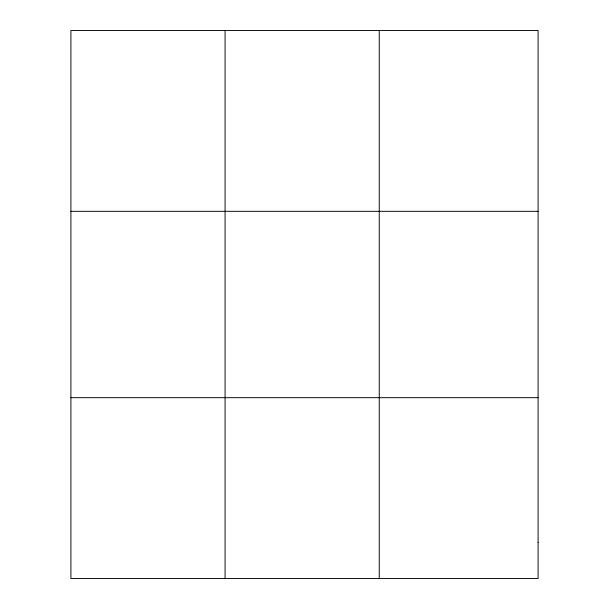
<?xml version="1.0" encoding="UTF-8"?>
<svg xmlns="http://www.w3.org/2000/svg" width="609" height="609" viewBox="0 0 609 609"><rect width="100%" height="100%" fill="white"/><g stroke="black" fill="none" stroke-linecap="round" stroke-linejoin="round"><path stroke-width="0.91" d="M225.079 30.45L225.079 578.55M379.247 30.45L379.247 578.55M70.91 211.323L538.09 211.323M70.91 397.677L538.09 397.677M538.09 542.375L538.09 578.55L70.91 578.55L70.91 30.45L538.09 30.45L538.09 542.375"/></g></svg>
